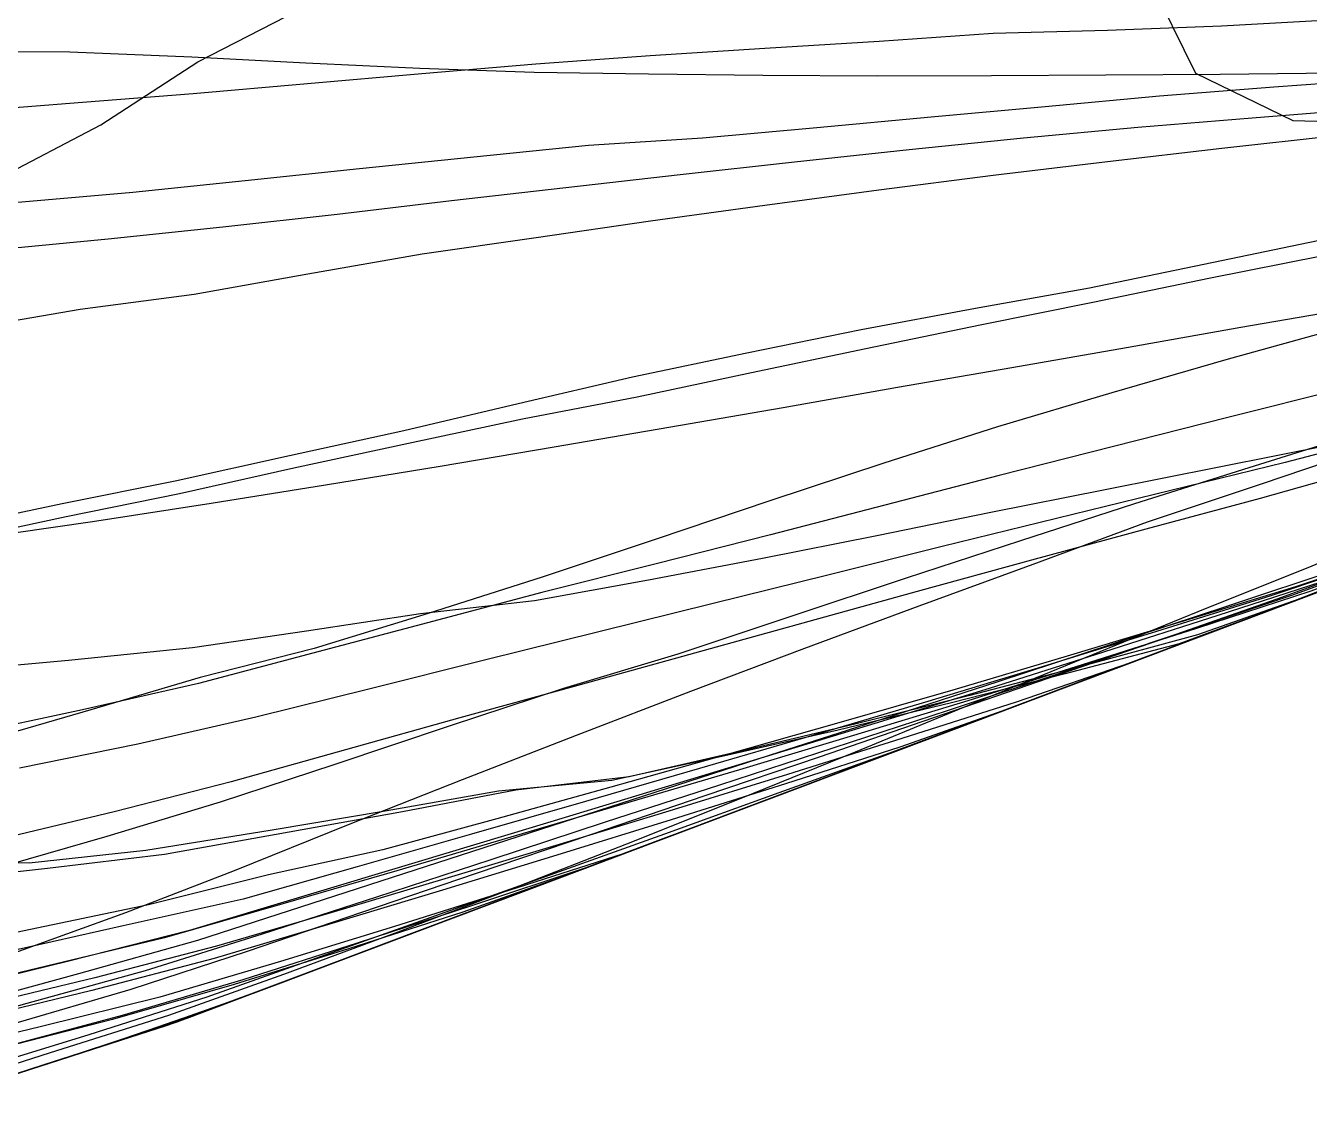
# Model space of a CAD drawing. Header units: metres. Extents: x -15 to 14.9, y 25.7 to 34.3.
# Drawn here: x 11.193 to 13.062, y 28.435 to 30.007 of the extents above; entities that cross this region are included whole.
import ezdxf

# ---------------------------------------------------------------- set-up
doc = ezdxf.new("R2010")
doc.units = ezdxf.units.M
doc.header["$MEASUREMENT"] = 0
doc.layers.add('Layer 01', color=12, linetype='Continuous', true_color=0xc80000)
doc.layers.add('Layer 02', color=192, linetype='Continuous', true_color=0x7d26cd)

msp = doc.modelspace()

# ---------------------------------------------------------------- linework, layer by layer
at = {"layer": 'Layer 01'}
for points in [[(11.1503, 29.783, 2.3676), (11.3026, 29.8624, 2.2956), (11.4435, 29.9544, 2.2262), (11.5913, 30.0298, 2.1403), (11.7373, 30.1188, 2.0508), (11.8821, 30.1939, 1.9607), (12.0244, 30.2824, 1.865), (12.1649, 30.3565, 1.7684), (12.3036, 30.4431, 1.666), (12.4393, 30.5139, 1.5607), (12.5728, 30.5831, 1.4522), (12.7035, 30.6501, 1.3395), (12.8315, 30.7131, 1.2215), (12.9571, 30.7702, 1.0979), (13.0808, 30.8155, 0.9718)], [(12.8275, 30.0772, 1.4137), (12.8957, 29.9379, 1.3744), (13.0374, 29.8689, 1.2867), (13.1959, 29.8644, 1.1871)], [(11.0565, 28.4566, 1.8693), (11.2291, 28.5119, 1.8029), (11.4016, 28.5664, 1.7359), (11.5688, 28.6262, 1.6593), (11.7352, 28.6875, 1.5835), (11.9017, 28.7506, 1.5091), (12.0681, 28.8157, 1.4362), (12.2345, 28.8822, 1.3644), (12.4008, 28.9499, 1.2936), (12.567, 29.0181, 1.2232), (12.7333, 29.0863, 1.1529), (12.8996, 29.154, 1.0821), (13.0659, 29.2204, 1.0103), (13.2286, 29.2883, 0.9325), (13.3893, 29.358, 0.8518), (13.5501, 29.4295, 0.7725), (13.7107, 29.5035, 0.6952), (13.8707, 29.5791, 0.6185)]]:
    msp.add_polyline3d(points, dxfattribs=at)
at = {"layer": 'Layer 02'}
for points in [[(14.8606, 30.0226, 0.0895), (14.7001, 30.0345, 0.1958), (14.5395, 30.0507, 0.3009), (14.379, 30.0514, 0.408), (14.2186, 30.0508, 0.5153), (14.058, 30.0544, 0.622), (13.8974, 30.0539, 0.7285), (13.7368, 30.0479, 0.8352), (13.5761, 30.0416, 0.942), (13.4155, 30.0338, 1.0487), (13.255, 30.0249, 1.1555), (13.0997, 30.0155, 1.2568), (12.9338, 30.006, 1.3545), (12.7678, 30, 1.4521), (12.6016, 29.9955, 1.5493), (12.4352, 29.9837, 1.6463), (12.2688, 29.9738, 1.7434), (12.1023, 29.9629, 1.8404), (11.9359, 29.9506, 1.9374), (11.7696, 29.9368, 2.0343), (11.6033, 29.9224, 2.1312), (11.437, 29.9074, 2.228), (11.2758, 29.8949, 2.3104), (11.1036, 29.8813, 2.3961)], [(14.7783, 30.0128, 0.1464), (14.6177, 30.0134, 0.2528), (14.457, 30.0091, 0.3595), (14.2964, 30.0027, 0.4662), (14.1357, 30, 0.5729), (13.9749, 29.9899, 0.679), (13.8141, 29.9787, 0.7851), (13.6533, 29.9666, 0.8912), (13.4925, 29.954, 0.9972), (13.3317, 29.9416, 1.1032), (13.171, 29.9289, 1.2092), (13.0098, 29.9172, 1.3066), (12.8434, 29.9044, 1.4035), (12.6772, 29.8889, 1.5003), (12.511, 29.8737, 1.5971), (12.3447, 29.858, 1.6938), (12.1785, 29.8433, 1.7906), (12.0121, 29.8324, 1.8874), (11.8456, 29.8155, 1.9836), (11.6791, 29.7983, 2.0796), (11.5126, 29.7808, 2.1756), (11.3489, 29.7641, 2.2648), (11.1764, 29.7489, 2.3499)], [(14.8381, 29.9917, 0.107), (14.6773, 29.9814, 0.2131), (14.5167, 29.96, 0.3175), (14.3561, 29.936, 0.4217), (14.1955, 29.9097, 0.5254), (14.0349, 29.8889, 0.63), (13.8741, 29.8613, 0.7329), (13.7133, 29.8294, 0.8349), (13.5526, 29.7972, 0.9368), (13.392, 29.7628, 1.0381), (13.2314, 29.7276, 1.1392), (13.0739, 29.6936, 1.2344), (12.9078, 29.6593, 1.3264), (12.7418, 29.6247, 1.4183), (12.5756, 29.595, 1.5114), (12.4092, 29.5642, 1.6038), (12.2427, 29.5299, 1.6952), (12.0763, 29.495, 1.7864), (11.9099, 29.4566, 1.8764), (11.7436, 29.417, 1.966), (11.5772, 29.3809, 2.0568), (11.4108, 29.344, 2.1474), (11.2462, 29.3108, 2.2233), (11.0742, 29.2746, 2.3022)], [(14.846, 29.9911, 0.1017), (14.6855, 29.972, 0.2064), (14.5249, 29.9482, 0.3105), (14.3642, 29.9268, 0.415), (14.2034, 29.9053, 0.5193), (14.0427, 29.8723, 0.621), (13.8821, 29.8384, 0.7224), (13.7214, 29.8049, 0.824), (13.5607, 29.7709, 0.9254), (13.4001, 29.7372, 1.0269), (13.2396, 29.7014, 1.1279), (13.0818, 29.6718, 1.2248), (12.9154, 29.6388, 1.3166), (12.7489, 29.6044, 1.4079), (12.5825, 29.5708, 1.4995), (12.416, 29.5366, 1.5909), (12.2495, 29.5017, 1.6822), (12.083, 29.4662, 1.7732), (11.9165, 29.4338, 1.8652), (11.7501, 29.3988, 1.9563), (11.5836, 29.3627, 2.0471), (11.4172, 29.3255, 2.1376), (11.2521, 29.2917, 2.2142), (11.0801, 29.2551, 2.293)], [(14.872, 29.9957, 0.0846), (14.7111, 29.9889, 0.191), (14.5502, 29.9829, 0.2974), (14.3893, 29.9772, 0.4038), (14.2284, 29.9713, 0.5102), (14.0675, 29.9659, 0.6166), (13.9066, 29.9604, 0.723), (13.7457, 29.9551, 0.8294), (13.5849, 29.9495, 0.9358), (13.424, 29.9447, 1.0422), (13.2632, 29.9415, 1.1486), (13.0985, 29.9377, 1.2555), (12.9319, 29.9359, 1.3531), (12.7654, 29.9349, 1.4506), (12.5989, 29.934, 1.5482), (12.4324, 29.9334, 1.6457), (12.2659, 29.9344, 1.7433), (12.0995, 29.9365, 1.841), (11.9331, 29.9386, 1.9386), (11.7669, 29.9444, 2.0362), (11.6009, 29.9521, 2.1339), (11.4349, 29.9608, 2.2315), (11.2575, 29.9684, 2.3228), (11.085, 29.9693, 2.4093)], [(14.8657, 30.0066, 0.0887), (14.7052, 30.0001, 0.1954), (14.5445, 29.9995, 0.3019), (14.3837, 29.9862, 0.4079), (14.2231, 29.9705, 0.5137), (14.0625, 29.9546, 0.6194), (13.9018, 29.9392, 0.7253), (13.7412, 29.9273, 0.8312), (13.5803, 29.9072, 0.936), (13.4195, 29.8866, 1.0407), (13.2587, 29.8659, 1.1454), (13.1007, 29.8466, 1.2464), (12.9343, 29.828, 1.3422), (12.7679, 29.8087, 1.4379), (12.6015, 29.7886, 1.5336), (12.4351, 29.7673, 1.629), (12.2688, 29.7452, 1.7243), (12.1025, 29.7224, 1.8196), (11.9362, 29.6978, 1.9145), (11.77, 29.674, 2.0095), (11.604, 29.6453, 2.1038), (11.4382, 29.6155, 2.1978), (11.2723, 29.5936, 2.2807), (11.1001, 29.5642, 2.3625)], [(14.9098, 30.0052, 0.0596), (14.7492, 30.0021, 0.1661), (14.5885, 30, 0.2728), (14.4277, 29.9971, 0.3792), (14.2669, 29.9841, 0.4852), (14.1061, 29.9712, 0.5912), (13.9454, 29.9577, 0.6972), (13.7847, 29.943, 0.8031), (13.624, 29.9277, 0.9089), (13.4634, 29.9115, 1.0146), (13.3026, 29.9, 1.1205), (13.1417, 29.8851, 1.226), (12.9784, 29.872, 1.322), (12.8119, 29.8587, 1.4185), (12.6454, 29.843, 1.5148), (12.4789, 29.826, 1.6109), (12.3124, 29.8083, 1.7069), (12.1459, 29.7899, 1.8028), (11.9795, 29.771, 1.8986), (11.813, 29.7518, 1.9944), (11.6466, 29.7322, 2.0901), (11.4803, 29.7136, 2.1859), (11.3133, 29.6963, 2.2739), (11.1408, 29.6795, 2.3588)], [(14.8641, 29.9851, 0.0888), (14.7035, 29.9659, 0.1935), (14.5429, 29.9423, 0.2973), (14.3824, 29.9066, 0.3982), (14.222, 29.8682, 0.4985), (14.0616, 29.839, 0.6008), (13.9012, 29.7933, 0.6978), (13.7408, 29.7463, 0.7943), (13.5805, 29.6987, 0.8906), (13.4202, 29.6505, 0.9867), (13.2599, 29.6055, 1.0839), (13.1063, 29.5663, 1.176), (12.9401, 29.5203, 1.2623), (12.774, 29.4724, 1.3478), (12.6079, 29.4227, 1.4324), (12.442, 29.3699, 1.5156), (12.2763, 29.3151, 1.598), (12.1107, 29.2593, 1.6798), (11.945, 29.2041, 1.762), (11.7791, 29.1512, 1.8452), (11.6132, 29.1004, 1.9293), (11.4471, 29.0579, 2.0168), (11.2879, 29.0108, 2.0857), (11.1158, 28.9611, 2.1569)], [(14.9056, 29.977, 0.0581), (14.7448, 29.932, 0.1547), (14.5841, 29.884, 0.2501), (14.4232, 29.8384, 0.3465), (14.2624, 29.7881, 0.4404), (14.1015, 29.7356, 0.5331), (13.9407, 29.6825, 0.6256), (13.7798, 29.63, 0.7183), (13.6189, 29.5771, 0.8109), (13.458, 29.5232, 0.9029), (13.2972, 29.469, 0.9948), (13.1364, 29.414, 1.0862), (12.9735, 29.3634, 1.1683), (12.8073, 29.3107, 1.2506), (12.641, 29.257, 1.3324), (12.4747, 29.2026, 1.4138), (12.3085, 29.1474, 1.4948), (12.1422, 29.092, 1.5757), (11.9759, 29.0419, 1.6594), (11.8094, 28.9871, 1.7401), (11.6429, 28.9315, 1.8203), (11.4764, 28.8765, 1.9009), (11.3112, 28.8264, 1.9736), (11.1388, 28.7769, 2.0444)], [(14.9296, 29.97, 0.0357), (14.7688, 29.9015, 0.1174), (14.608, 29.833, 0.199), (14.4472, 29.7645, 0.2807), (14.2865, 29.696, 0.3623), (14.1258, 29.6276, 0.4439), (13.9652, 29.5591, 0.5254), (13.8046, 29.4907, 0.607), (13.6441, 29.4223, 0.6885), (13.4836, 29.3539, 0.7699), (13.3232, 29.2856, 0.8514), (13.1628, 29.2173, 0.9328), (12.9933, 29.1516, 1.0111), (12.827, 29.089, 1.0857), (12.6608, 29.0263, 1.1604), (12.4945, 28.9637, 1.235), (12.3282, 28.901, 1.3097), (12.162, 28.8384, 1.3843), (11.9958, 28.7758, 1.459), (11.8295, 28.7166, 1.5362), (11.6631, 28.6631, 1.618), (11.4968, 28.6109, 1.7007), (11.3196, 28.5602, 1.7828), (11.1474, 28.5158, 1.8575)], [(14.9178, 29.9819, 0.0514), (14.7572, 29.945, 0.1512), (14.5966, 29.896, 0.246), (14.436, 29.8455, 0.3402), (14.2753, 29.797, 0.4353), (14.1147, 29.7461, 0.5287), (13.9539, 29.6894, 0.6193), (13.7932, 29.6319, 0.7093), (13.6325, 29.5735, 0.7988), (13.4719, 29.5147, 0.8882), (13.3113, 29.4545, 0.9767), (13.1508, 29.3933, 1.0647), (12.9916, 29.3396, 1.1439), (12.8255, 29.284, 1.2239), (12.6593, 29.2225, 1.3), (12.4931, 29.162, 1.3769), (12.3269, 29.1002, 1.4529), (12.1607, 29.0376, 1.5284), (11.9946, 28.9737, 1.603), (11.8286, 28.9091, 1.6771), (11.6626, 28.8434, 1.7505), (11.4967, 28.7766, 1.8231), (11.3382, 28.7153, 1.8868), (11.1668, 28.6531, 1.9489)], [(14.892, 29.954, 0.0549), (14.7311, 29.8854, 0.1365), (14.5703, 29.8169, 0.2182), (14.4094, 29.7484, 0.2999), (14.2486, 29.6798, 0.3815), (14.0877, 29.6113, 0.4632), (13.9269, 29.5428, 0.5449), (13.7661, 29.4743, 0.6265), (13.6053, 29.4058, 0.7082), (13.4445, 29.3373, 0.7898), (13.2837, 29.2688, 0.8715), (13.1216, 29.1999, 0.9535), (12.9552, 29.1372, 1.0282), (12.7888, 29.0745, 1.1029), (12.6223, 29.0118, 1.1776), (12.4558, 28.9497, 1.2528), (12.2893, 28.89, 1.3299), (12.1228, 28.8301, 1.4069), (11.9562, 28.7704, 1.484), (11.7897, 28.7109, 1.5613), (11.6231, 28.6516, 1.6387), (11.4566, 28.5924, 1.7162), (11.285, 28.5378, 1.7875), (11.1126, 28.4849, 1.8557)], [(14.9057, 29.9598, 0.0479), (14.7449, 29.8913, 0.1295), (14.5841, 29.8228, 0.2112), (14.4234, 29.7543, 0.2928), (14.2627, 29.6858, 0.3744), (14.102, 29.6174, 0.456), (13.9413, 29.5489, 0.5376), (13.7807, 29.4805, 0.6191), (13.6201, 29.4121, 0.7006), (13.4596, 29.3437, 0.7821), (13.2991, 29.2753, 0.8636), (13.1387, 29.207, 0.9451), (12.9675, 29.1419, 1.0227), (12.8013, 29.0793, 1.0973), (12.635, 29.0222, 1.1763), (12.4685, 28.969, 1.2583), (12.3022, 28.9167, 1.341), (12.1358, 28.8654, 1.4243), (11.9696, 28.815, 1.5084), (11.8034, 28.765, 1.5927), (11.6372, 28.7156, 1.6774), (11.4711, 28.6668, 1.7625), (11.2939, 28.6206, 1.8454), (11.1218, 28.5796, 1.9225)], [(14.8897, 29.9624, 0.0627), (14.7293, 29.8971, 0.147), (14.569, 29.8259, 0.2262), (14.4086, 29.7501, 0.3019), (14.248, 29.6796, 0.3818), (14.0874, 29.6112, 0.4634), (13.9268, 29.5428, 0.5449), (13.7662, 29.4743, 0.6265), (13.6056, 29.4059, 0.708), (13.445, 29.3375, 0.7895), (13.2844, 29.2691, 0.8711), (13.1263, 29.2017, 0.9514), (12.9647, 29.1408, 1.0239), (12.7984, 29.0782, 1.0986), (12.6322, 29.0156, 1.1732), (12.466, 28.953, 1.2478), (12.2998, 28.8903, 1.3224), (12.1337, 28.8277, 1.397), (11.9676, 28.7652, 1.4716), (11.8015, 28.7026, 1.5462), (11.6356, 28.6401, 1.6207), (11.4697, 28.5776, 1.6951), (11.3047, 28.5212, 1.7623), (11.1323, 28.4657, 1.8285)], [(14.8884, 29.963, 0.064), (14.7278, 29.9032, 0.152), (14.5675, 29.8356, 0.2348), (14.4072, 29.7678, 0.3166), (14.2468, 29.6921, 0.3924), (14.0864, 29.6156, 0.4676), (13.9259, 29.5424, 0.5454), (13.7654, 29.474, 0.6269), (13.6049, 29.4056, 0.7084), (13.4444, 29.3372, 0.7899), (13.2839, 29.2688, 0.8714), (13.1263, 29.2017, 0.9514), (12.9656, 29.1412, 1.0235), (12.7995, 29.0786, 1.0981), (12.6334, 29.016, 1.1727), (12.4673, 28.9534, 1.2473), (12.3012, 28.8909, 1.3218), (12.1352, 28.8283, 1.3964), (11.9692, 28.7658, 1.4709), (11.8033, 28.7033, 1.5454), (11.6375, 28.6408, 1.6198), (11.4717, 28.5784, 1.6942), (11.3091, 28.5226, 1.7606), (11.1368, 28.4672, 1.8268)], [(14.9066, 29.9602, 0.0474), (14.7459, 29.8917, 0.129), (14.5853, 29.8233, 0.2106), (14.4247, 29.7549, 0.2921), (14.2641, 29.6865, 0.3736), (14.1036, 29.6181, 0.4552), (13.9431, 29.5497, 0.5367), (13.7826, 29.4813, 0.6182), (13.6221, 29.413, 0.6996), (13.4618, 29.3446, 0.781), (13.3015, 29.2763, 0.8624), (13.1412, 29.2081, 0.9438), (12.9779, 29.1458, 1.018), (12.8116, 29.0831, 1.0927), (12.6453, 29.0205, 1.1673), (12.4792, 28.9579, 1.2419), (12.3131, 28.8954, 1.3165), (12.1472, 28.8328, 1.391), (11.9813, 28.7704, 1.4654), (11.8156, 28.7079, 1.5398), (11.65, 28.6455, 1.6142), (11.4845, 28.5832, 1.6885), (11.3093, 28.5227, 1.7606), (11.1372, 28.4673, 1.8266)], [(14.8448, 29.9339, 0.0788), (14.6841, 29.8654, 0.1604), (14.5233, 29.7969, 0.242), (14.3626, 29.7284, 0.3237), (14.2018, 29.6599, 0.4053), (14.041, 29.5914, 0.487), (13.8802, 29.5229, 0.5686), (13.7194, 29.4544, 0.6502), (13.5586, 29.3859, 0.7319), (13.3979, 29.3174, 0.8135), (13.2371, 29.2489, 0.8951), (13.0771, 29.1832, 0.9735), (12.9106, 29.1204, 1.0482), (12.7441, 29.0577, 1.123), (12.5776, 28.995, 1.1977), (12.4111, 28.9323, 1.2725), (12.2447, 28.8696, 1.3472), (12.0783, 28.8069, 1.4219), (11.9119, 28.7442, 1.4966), (11.7455, 28.6815, 1.5713), (11.5792, 28.6189, 1.646), (11.4129, 28.5562, 1.7206), (11.2407, 28.5006, 1.7869), (11.0682, 28.445, 1.8531)], [(14.8471, 29.9349, 0.0776), (14.6868, 29.8666, 0.159), (14.5263, 29.7982, 0.2405), (14.3658, 29.7298, 0.322), (14.2053, 29.6614, 0.4035), (14.0449, 29.5931, 0.4849), (13.8846, 29.5248, 0.5664), (13.7243, 29.4565, 0.6477), (13.5642, 29.3882, 0.7291), (13.4041, 29.32, 0.8103), (13.2441, 29.2519, 0.8916), (13.0828, 29.1853, 0.9709), (12.9166, 29.1227, 1.0455), (12.7506, 29.0602, 1.1201), (12.5846, 28.9976, 1.1946), (12.4189, 28.9352, 1.269), (12.2532, 28.8728, 1.3434), (12.0877, 28.8104, 1.4177), (11.9224, 28.7482, 1.4919), (11.7572, 28.6859, 1.566), (11.5923, 28.6238, 1.6401), (11.4275, 28.5617, 1.7141), (11.2452, 28.5021, 1.7852), (11.0737, 28.4468, 1.851)], [(14.8559, 29.9386, 0.0732), (14.6954, 29.8702, 0.1547), (14.5347, 29.8018, 0.2362), (14.3742, 29.7334, 0.3178), (14.2136, 29.665, 0.3993), (14.0531, 29.5966, 0.4808), (13.8927, 29.5282, 0.5623), (13.7323, 29.4599, 0.6437), (13.572, 29.3916, 0.7251), (13.4118, 29.3233, 0.8064), (13.2517, 29.2551, 0.8877), (13.0893, 29.1878, 0.968), (12.9231, 29.1252, 1.0426), (12.757, 29.0626, 1.1172), (12.591, 29, 1.1917), (12.4251, 28.9375, 1.2662), (12.2593, 28.8751, 1.3406), (12.0936, 28.8127, 1.415), (11.9281, 28.7503, 1.4893), (11.7627, 28.688, 1.5636), (11.5975, 28.6258, 1.6378), (11.4324, 28.5636, 1.7119), (11.2501, 28.5036, 1.7833), (11.0785, 28.4484, 1.8491)], [(14.8609, 29.9407, 0.0707), (14.7001, 29.8722, 0.1523), (14.5393, 29.8037, 0.2339), (14.3786, 29.7352, 0.3155), (14.2179, 29.6668, 0.3971), (14.0572, 29.5983, 0.4787), (13.8966, 29.5299, 0.5602), (13.7361, 29.4615, 0.6418), (13.5756, 29.3931, 0.7233), (13.4151, 29.3248, 0.8047), (13.2548, 29.2564, 0.8861), (13.0923, 29.1889, 0.9666), (12.9259, 29.1262, 1.0413), (12.7596, 29.0636, 1.116), (12.5933, 29.0009, 1.1907), (12.4271, 28.9383, 1.2653), (12.261, 28.8757, 1.3399), (12.095, 28.8132, 1.4144), (11.9291, 28.7507, 1.4889), (11.7633, 28.6882, 1.5633), (11.5976, 28.6258, 1.6377), (11.432, 28.5634, 1.7121), (11.2518, 28.5042, 1.7826), (11.0798, 28.4488, 1.8487)], [(14.8711, 29.9475, 0.0673), (14.7103, 29.8862, 0.1545), (14.5494, 29.824, 0.2411), (14.3885, 29.7635, 0.3289), (14.2277, 29.7113, 0.4225), (14.0669, 29.6599, 0.516), (13.9062, 29.6104, 0.6106), (13.7455, 29.5625, 0.7063), (13.585, 29.5161, 0.8028), (13.4246, 29.4717, 0.9004), (13.264, 29.4373, 1.0031), (13.0964, 29.3973, 1.1048), (12.9303, 29.3642, 1.1972), (12.7642, 29.3311, 1.2896), (12.598, 29.2983, 1.3822), (12.4318, 29.2643, 1.4742), (12.2657, 29.2312, 1.5667), (12.0997, 29.1996, 1.6598), (11.9338, 29.1694, 1.7536), (11.7678, 29.1509, 1.8522), (11.6018, 29.1256, 1.947), (11.4358, 29.1014, 2.0421), (11.2555, 29.0825, 2.1343), (11.0838, 29.0673, 2.2211)], [(14.868, 29.9438, 0.067), (14.7071, 29.8752, 0.1487), (14.5463, 29.8067, 0.2304), (14.3855, 29.7382, 0.312), (14.2247, 29.6697, 0.3937), (14.0639, 29.6012, 0.4753), (13.9032, 29.5327, 0.5569), (13.7425, 29.4642, 0.6385), (13.5818, 29.3958, 0.7201), (13.4212, 29.3273, 0.8017), (13.2604, 29.263, 0.8864), (13.0947, 29.2019, 0.9749), (12.9283, 29.1481, 1.0564), (12.7619, 29.0948, 1.1383), (12.5955, 29.0422, 1.2207), (12.4292, 28.9911, 1.3043), (12.263, 28.9406, 1.3882), (12.0967, 28.8901, 1.4722), (11.9304, 28.8398, 1.5563), (11.7642, 28.7896, 1.6405), (11.5979, 28.7396, 1.7248), (11.4317, 28.6897, 1.8092), (11.2559, 28.6451, 1.8882), (11.0838, 28.603, 1.9644)], [(14.8738, 29.9462, 0.0641), (14.713, 29.8777, 0.1457), (14.5522, 29.8092, 0.2274), (14.3914, 29.7407, 0.309), (14.2306, 29.6722, 0.3907), (14.0698, 29.6037, 0.4723), (13.909, 29.5352, 0.5539), (13.7483, 29.4667, 0.6356), (13.5875, 29.3982, 0.7172), (13.4268, 29.3297, 0.7988), (13.2661, 29.2613, 0.8804), (13.1061, 29.1941, 0.9605), (12.9396, 29.1313, 1.0352), (12.7731, 29.0686, 1.11), (12.6066, 29.0059, 1.1847), (12.4401, 28.9432, 1.2595), (12.2736, 28.8805, 1.3342), (12.1072, 28.8178, 1.4089), (11.9408, 28.7551, 1.4836), (11.7745, 28.6924, 1.5583), (11.6081, 28.6298, 1.633), (11.4419, 28.5671, 1.7076), (11.269, 28.5097, 1.776), (11.0964, 28.4541, 1.8423)], [(14.8797, 29.9487, 0.0611), (14.7188, 29.8802, 0.1428), (14.558, 29.8117, 0.2245), (14.3971, 29.7431, 0.3061), (14.2362, 29.6746, 0.3878), (14.0754, 29.6061, 0.4695), (13.9146, 29.5376, 0.5511), (13.7538, 29.4699, 0.6335), (13.5929, 29.4056, 0.7184), (13.432, 29.3419, 0.8038), (13.2712, 29.279, 0.8898), (13.1074, 29.2167, 0.9769), (12.941, 29.1614, 1.0572), (12.7745, 29.1064, 1.1379), (12.6081, 29.0518, 1.2188), (12.4417, 28.9979, 1.3003), (12.2752, 28.9443, 1.3819), (12.1088, 28.8905, 1.4635), (11.9424, 28.8366, 1.545), (11.7759, 28.7828, 1.6266), (11.6095, 28.729, 1.7081), (11.4431, 28.6752, 1.7897), (11.27, 28.6266, 1.8651), (11.0977, 28.5796, 1.9378)], [(14.8674, 29.9435, 0.0673), (14.7072, 29.8752, 0.1487), (14.547, 29.807, 0.23), (14.3868, 29.7387, 0.3114), (14.2266, 29.6705, 0.3927), (14.0665, 29.6023, 0.474), (13.9064, 29.5341, 0.5553), (13.7464, 29.4659, 0.6365), (13.5865, 29.3978, 0.7177), (13.4267, 29.3297, 0.7988), (13.2671, 29.2617, 0.8799), (13.1127, 29.1966, 0.9575), (12.9469, 29.1341, 1.0319), (12.7812, 29.0717, 1.1063), (12.6156, 29.0093, 1.1807), (12.4501, 28.947, 1.255), (12.2848, 28.8847, 1.3292), (12.1197, 28.8225, 1.4033), (11.9548, 28.7604, 1.4773), (11.7901, 28.6983, 1.5513), (11.6256, 28.6363, 1.6251), (11.4613, 28.5745, 1.6989), (11.2855, 28.515, 1.7697), (11.1142, 28.4599, 1.8355)], [(14.7376, 29.9436, 0.1644), (14.5767, 29.9057, 0.2641), (14.4158, 29.8704, 0.3647), (14.2549, 29.8362, 0.4657), (14.094, 29.8017, 0.5665), (13.9332, 29.766, 0.667), (13.7723, 29.7299, 0.7673), (13.6114, 29.6951, 0.868), (13.4505, 29.6615, 0.9691), (13.2896, 29.6284, 1.0704), (13.1288, 29.5962, 1.1719), (12.9618, 29.5673, 1.2655), (12.7953, 29.5379, 1.3585), (12.6287, 29.5088, 1.4516), (12.4622, 29.4803, 1.5448), (12.2957, 29.4507, 1.6377), (12.1291, 29.4217, 1.7308), (11.9626, 29.3933, 1.8241), (11.7962, 29.3653, 1.9175), (11.6297, 29.3379, 2.011), (11.4633, 29.3112, 2.1047), (11.2904, 29.2846, 2.1918), (11.1179, 29.2596, 2.2745)], [(14.8098, 29.9189, 0.0966), (14.6489, 29.8504, 0.1783), (14.488, 29.7819, 0.2599), (14.3272, 29.7133, 0.3416), (14.1664, 29.6448, 0.4233), (14.0055, 29.5763, 0.5049), (13.8447, 29.5078, 0.5866), (13.684, 29.4393, 0.6682), (13.5232, 29.3708, 0.7498), (13.3625, 29.3023, 0.8315), (13.2017, 29.2376, 0.916), (13.0354, 29.1772, 0.9997), (12.8689, 29.121, 1.0794), (12.7024, 29.0653, 1.1596), (12.5359, 29.01, 1.24), (12.3695, 28.9555, 1.321), (12.203, 28.9014, 1.4024), (12.0366, 28.8473, 1.4837), (11.8701, 28.7927, 1.5646), (11.7036, 28.7382, 1.6457), (11.5372, 28.6841, 1.727), (11.3672, 28.6309, 1.807), (11.1949, 28.5834, 1.8793), (11.0226, 28.5354, 1.9512)], [(14.8173, 29.9222, 0.0928), (14.6565, 29.8536, 0.1744), (14.4957, 29.7851, 0.2561), (14.3349, 29.7166, 0.3377), (14.1742, 29.6482, 0.4193), (14.0136, 29.5797, 0.5009), (13.853, 29.5113, 0.5824), (13.6924, 29.4429, 0.6639), (13.5319, 29.3745, 0.7454), (13.3714, 29.3061, 0.8269), (13.2107, 29.2469, 0.9156), (13.0415, 29.1898, 1.0048), (12.8752, 29.1389, 1.0885), (12.709, 29.0888, 1.1727), (12.5428, 29.0397, 1.2577), (12.3768, 28.9922, 1.3438), (12.2107, 28.9451, 1.4302), (12.0447, 28.8985, 1.5169), (11.8788, 28.8523, 1.604), (11.7129, 28.807, 1.6916), (11.5467, 28.7705, 1.7845), (11.372, 28.7272, 1.8743), (11.1999, 28.691, 1.9535), (11.0277, 28.6552, 2.0328)], [(14.8119, 29.9199, 0.0955), (14.6516, 29.8515, 0.1769), (14.4913, 29.7833, 0.2583), (14.3311, 29.715, 0.3396), (14.171, 29.6468, 0.4209), (14.011, 29.5786, 0.5022), (13.8511, 29.5105, 0.5833), (13.6913, 29.4424, 0.6645), (13.5316, 29.3744, 0.7456), (13.372, 29.3064, 0.8266), (13.2125, 29.2384, 0.9076), (13.0375, 29.1682, 0.9913), (12.8721, 29.1072, 1.0665), (12.7063, 29.0632, 1.155), (12.5408, 29.0211, 1.2449), (12.3756, 28.9815, 1.3364), (12.2107, 28.9439, 1.4293), (12.0461, 28.908, 1.5233), (11.8811, 28.8926, 1.6301), (11.7163, 28.8633, 1.7259), (11.5517, 28.8359, 1.8227), (11.3681, 28.8062, 1.927), (11.198, 28.7879, 2.0163), (11.0281, 28.7924, 2.1186)], [(14.82, 29.9233, 0.0914), (14.6592, 29.8548, 0.173), (14.4984, 29.7863, 0.2547), (14.3376, 29.7178, 0.3363), (14.1767, 29.6492, 0.418), (14.0159, 29.5807, 0.4997), (13.8551, 29.5122, 0.5813), (13.6943, 29.4437, 0.663), (13.5335, 29.3752, 0.7446), (13.3728, 29.3067, 0.8262), (13.212, 29.2382, 0.9078), (13.0493, 29.1727, 0.9859), (12.8828, 29.11, 1.0607), (12.7163, 29.0472, 1.1355), (12.5498, 28.9845, 1.2102), (12.3833, 28.9218, 1.285), (12.2168, 28.8591, 1.3597), (12.0503, 28.7964, 1.4344), (11.8839, 28.7337, 1.5092), (11.7175, 28.671, 1.5839), (11.5511, 28.6083, 1.6586), (11.3825, 28.5463, 1.7324), (11.21, 28.4907, 1.7987), (11.0375, 28.4352, 1.8649)], [(14.8338, 29.9292, 0.0844), (14.673, 29.8607, 0.1661), (14.5122, 29.7922, 0.2477), (14.3515, 29.7237, 0.3293), (14.1908, 29.6552, 0.4109), (14.0302, 29.5868, 0.4924), (13.8696, 29.5184, 0.574), (13.709, 29.45, 0.6555), (13.5485, 29.3816, 0.737), (13.3881, 29.3132, 0.8185), (13.2277, 29.2449, 0.8999), (13.0602, 29.1768, 0.9811), (12.8939, 29.1141, 1.0557), (12.7276, 29.0515, 1.1304), (12.5614, 28.9889, 1.205), (12.3952, 28.9263, 1.2796), (12.229, 28.8637, 1.3542), (12.0629, 28.8011, 1.4288), (11.8965, 28.7478, 1.5107), (11.7302, 28.6956, 1.5934), (11.5639, 28.6446, 1.677), (11.3884, 28.5925, 1.7642), (11.2163, 28.55, 1.8402), (11.0441, 28.5083, 1.9168)], [(14.8149, 29.9211, 0.094), (14.6545, 29.8528, 0.1755), (14.4939, 29.7844, 0.257), (14.3334, 29.716, 0.3385), (14.1728, 29.6476, 0.42), (14.0123, 29.5792, 0.5015), (13.8518, 29.5108, 0.583), (13.6913, 29.4424, 0.6645), (13.5308, 29.374, 0.746), (13.3704, 29.3057, 0.8274), (13.21, 29.2374, 0.9089), (13.0526, 29.1739, 0.9845), (12.8863, 29.1113, 1.0591), (12.7201, 29.0487, 1.1337), (12.5539, 28.9861, 1.2084), (12.3878, 28.9235, 1.2829), (12.2218, 28.861, 1.3575), (12.0559, 28.7984, 1.432), (11.89, 28.736, 1.5064), (11.7243, 28.6735, 1.5808), (11.5587, 28.6112, 1.6552), (11.392, 28.5494, 1.7288), (11.2197, 28.4939, 1.7949), (11.0476, 28.4384, 1.861)], [(14.8378, 29.9309, 0.0824), (14.677, 29.8624, 0.164), (14.5161, 29.7938, 0.2457), (14.3553, 29.7253, 0.3273), (14.1946, 29.6568, 0.409), (14.0339, 29.5884, 0.4906), (13.8732, 29.5199, 0.5722), (13.7125, 29.4515, 0.6537), (13.5519, 29.383, 0.7353), (13.3913, 29.3146, 0.8168), (13.2307, 29.2462, 0.8983), (13.0636, 29.1835, 0.9837), (12.8971, 29.1295, 1.0651), (12.7307, 29.0763, 1.1471), (12.5644, 29.0242, 1.2299), (12.3981, 28.9735, 1.3137), (12.2319, 28.9238, 1.3982), (12.0657, 28.8744, 1.483), (11.8995, 28.8254, 1.568), (11.7333, 28.7767, 1.6533), (11.5672, 28.7283, 1.7388), (11.3953, 28.6789, 1.8261), (11.2234, 28.6378, 1.9031), (11.0513, 28.5966, 1.98)], [(14.8387, 29.9313, 0.0819), (14.678, 29.8628, 0.1635), (14.5173, 29.7943, 0.2451), (14.3566, 29.7259, 0.3267), (14.196, 29.6575, 0.4082), (14.0355, 29.5891, 0.4897), (13.875, 29.5207, 0.5712), (13.7146, 29.4523, 0.6527), (13.5542, 29.384, 0.7341), (13.394, 29.3157, 0.8155), (13.2338, 29.2475, 0.8968), (13.0683, 29.1799, 0.9774), (12.9021, 29.1172, 1.0521), (12.7359, 29.0546, 1.1267), (12.5697, 28.992, 1.2013), (12.4037, 28.9295, 1.2758), (12.2377, 28.8669, 1.3503), (12.0717, 28.8044, 1.4248), (11.9059, 28.742, 1.4993), (11.7402, 28.6795, 1.5737), (11.5746, 28.6172, 1.648), (11.3975, 28.5511, 1.7267), (11.2256, 28.4958, 1.7927), (11.0538, 28.4404, 1.8586)], [(14.8387, 29.9313, 0.0819), (14.6781, 29.8629, 0.1634), (14.5177, 29.7945, 0.2449), (14.3573, 29.7262, 0.3263), (14.1971, 29.6579, 0.4077), (14.0369, 29.5897, 0.489), (13.8769, 29.5215, 0.5703), (13.7169, 29.4533, 0.6515), (13.557, 29.3852, 0.7327), (13.3971, 29.3171, 0.8139), (13.2374, 29.249, 0.895), (13.0644, 29.1784, 0.9792), (12.8987, 29.1203, 1.0569), (12.7329, 29.0751, 1.1446), (12.5672, 29.0318, 1.2336), (12.4018, 28.9906, 1.3241), (12.2367, 28.9513, 1.4158), (12.0717, 28.9135, 1.5086), (11.9067, 28.8941, 1.6133), (11.7415, 28.8623, 1.7077), (11.5767, 28.8327, 1.8033), (11.3953, 28.8002, 1.907), (11.2249, 28.78, 1.9953), (11.0546, 28.7609, 2.0842)], [(14.8221, 29.9261, 0.0918), (14.6617, 29.8559, 0.1718), (14.5011, 29.7874, 0.2533), (14.3405, 29.719, 0.3349), (14.1799, 29.6506, 0.4164), (14.0192, 29.5821, 0.498), (13.8586, 29.5137, 0.5795), (13.698, 29.4453, 0.6611), (13.5374, 29.3769, 0.7426), (13.3768, 29.3084, 0.8242), (13.2163, 29.24, 0.9057), (13.0593, 29.1765, 0.9814), (12.8931, 29.1138, 1.0561), (12.7268, 29.0512, 1.1307), (12.5605, 28.9886, 1.2054), (12.3943, 28.9259, 1.28), (12.2282, 28.8634, 1.3546), (12.0621, 28.8008, 1.4292), (11.8961, 28.7382, 1.5037), (11.7301, 28.6757, 1.5782), (11.5643, 28.6132, 1.6527), (11.4006, 28.5521, 1.7255), (11.2282, 28.4966, 1.7917), (11.0558, 28.4411, 1.8579)], [(14.8297, 29.9274, 0.0865), (14.6691, 29.859, 0.168), (14.5085, 29.7906, 0.2495), (14.348, 29.7222, 0.3311), (14.1874, 29.6538, 0.4126), (14.0269, 29.5854, 0.4941), (13.8664, 29.517, 0.5756), (13.706, 29.4487, 0.657), (13.5456, 29.3804, 0.7385), (13.3853, 29.3121, 0.8199), (13.2251, 29.2438, 0.9012), (13.0651, 29.1786, 0.9789), (12.8988, 29.116, 1.0535), (12.7326, 29.0534, 1.1281), (12.5665, 28.9908, 1.2027), (12.4004, 28.9282, 1.2773), (12.2345, 28.8658, 1.3517), (12.0688, 28.8033, 1.4262), (11.9031, 28.7409, 1.5005), (11.7377, 28.6786, 1.5748), (11.5723, 28.6163, 1.6491), (11.4001, 28.552, 1.7257), (11.2281, 28.4966, 1.7917), (11.0561, 28.4412, 1.8577)], [(14.7179, 29.9246, 0.1709), (14.557, 29.8809, 0.2682), (14.3962, 29.8364, 0.365), (14.2353, 29.7921, 0.462), (14.0744, 29.748, 0.5591), (13.9135, 29.7047, 0.6565), (13.7526, 29.6603, 0.7534), (13.5917, 29.6151, 0.85), (13.4309, 29.5692, 0.9462), (13.2701, 29.5233, 1.0425), (13.1095, 29.478, 1.1374), (12.9431, 29.4364, 1.2256), (12.7767, 29.3943, 1.3137), (12.6102, 29.3518, 1.4016), (12.4438, 29.309, 1.4893), (12.2773, 29.2659, 1.5769), (12.1109, 29.2236, 1.6649), (11.9444, 29.1816, 1.753), (11.7778, 29.1377, 1.8401), (11.6113, 29.0935, 1.927), (11.4447, 29.0492, 2.0138), (11.2757, 29.0111, 2.0927), (11.1032, 28.9742, 2.1709)], [(14.7655, 29.9155, 0.1303), (14.6046, 29.8575, 0.2197), (14.4437, 29.799, 0.3088), (14.2827, 29.7413, 0.3983), (14.1218, 29.6847, 0.4887), (13.9609, 29.6296, 0.5799), (13.8, 29.5752, 0.6716), (13.6392, 29.5217, 0.7637), (13.4783, 29.4688, 0.8564), (13.3175, 29.4167, 0.9494), (13.1567, 29.3655, 1.0431), (12.99, 29.3186, 1.1317), (12.8237, 29.2738, 1.2186), (12.6573, 29.2288, 1.3054), (12.4909, 29.1833, 1.392), (12.3245, 29.1372, 1.4781), (12.1581, 29.091, 1.5642), (11.9917, 29.0449, 1.6504), (11.8252, 28.9991, 1.7367), (11.6587, 28.9527, 1.8224), (11.4921, 28.9059, 1.908), (11.3217, 28.8626, 1.9894), (11.1493, 28.8214, 2.0653)], [(14.8017, 29.9305, 0.1115), (14.6408, 29.8745, 0.2021), (14.4798, 29.8176, 0.2922), (14.3189, 29.762, 0.3831), (14.158, 29.7078, 0.4749), (13.9972, 29.6549, 0.5675), (13.8364, 29.6036, 0.6611), (13.6756, 29.5535, 0.7554), (13.5149, 29.5043, 0.8502), (13.3541, 29.4597, 0.9475), (13.1933, 29.4144, 1.044), (13.0264, 29.3711, 1.1374), (12.8599, 29.3304, 1.2261), (12.6935, 29.2894, 1.3146), (12.527, 29.2485, 1.4032), (12.3605, 29.207, 1.4915), (12.194, 29.1658, 1.58), (12.0274, 29.1243, 1.6683), (11.8609, 29.0831, 1.7568), (11.6945, 29.0414, 1.845), (11.528, 29.0003, 1.9334), (11.3563, 28.9607, 2.021), (11.1839, 28.9261, 2.1003)], [(14.7807, 29.92, 0.1212), (14.62, 29.8555, 0.2063), (14.4595, 29.7888, 0.2891), (14.2988, 29.7163, 0.3675), (14.1382, 29.6433, 0.4456), (13.9776, 29.5698, 0.5233), (13.8169, 29.4959, 0.6007), (13.6562, 29.4275, 0.6823), (13.4955, 29.359, 0.7639), (13.3347, 29.2905, 0.8455), (13.174, 29.222, 0.9272), (13.0154, 29.1599, 1.0012), (12.8491, 29.0973, 1.0758), (12.6828, 29.0346, 1.1505), (12.5165, 28.972, 1.2251), (12.3502, 28.9093, 1.2998), (12.1839, 28.8467, 1.3745), (12.0176, 28.784, 1.4491), (11.8514, 28.7214, 1.5238), (11.6852, 28.6588, 1.5984), (11.519, 28.5962, 1.673), (11.3574, 28.5382, 1.7421), (11.185, 28.4827, 1.8083)], [(14.7698, 29.9019, 0.1169), (14.6092, 29.8335, 0.1984), (14.4485, 29.765, 0.28), (14.2878, 29.6965, 0.3616), (14.1271, 29.6281, 0.4432), (13.9664, 29.5596, 0.5248), (13.8057, 29.4912, 0.6064), (13.6451, 29.4227, 0.6879), (13.4846, 29.3544, 0.7695), (13.3241, 29.286, 0.8509), (13.1637, 29.2176, 0.9324), (12.9995, 29.1539, 1.0083), (12.8331, 29.0912, 1.083), (12.6667, 29.0286, 1.1577), (12.5004, 28.9659, 1.2324), (12.3341, 28.9033, 1.307), (12.1679, 28.8407, 1.3817), (12.0018, 28.7781, 1.4562), (11.8357, 28.7155, 1.5308), (11.6698, 28.653, 1.6053), (11.5039, 28.5905, 1.6798), (11.3296, 28.5292, 1.7528), (11.1573, 28.4737, 1.8189)], [(14.7815, 29.9069, 0.111), (14.6207, 29.8384, 0.1926), (14.4599, 29.7699, 0.2742), (14.2991, 29.7014, 0.3559), (14.1384, 29.6329, 0.4375), (13.9777, 29.5644, 0.5191), (13.817, 29.496, 0.6007), (13.6564, 29.4275, 0.6822), (13.4958, 29.3591, 0.7638), (13.3352, 29.2907, 0.8453), (13.1747, 29.2223, 0.9268), (13.0064, 29.1565, 1.0052), (12.84, 29.0938, 1.0799), (12.6736, 29.0312, 1.1546), (12.5073, 28.9685, 1.2293), (12.341, 28.9058, 1.304), (12.1746, 28.8432, 1.3786), (12.0083, 28.7808, 1.4535), (11.8419, 28.7256, 1.534), (11.6754, 28.6713, 1.6152), (11.5091, 28.6177, 1.6968), (11.3338, 28.5657, 1.7781), (11.1615, 28.5199, 1.8517)], [(14.7822, 29.9072, 0.1106), (14.6213, 29.8387, 0.1923), (14.4605, 29.7701, 0.2739), (14.2997, 29.7016, 0.3556), (14.139, 29.6332, 0.4372), (13.9783, 29.5647, 0.5188), (13.8176, 29.4962, 0.6004), (13.657, 29.4278, 0.6819), (13.4964, 29.3594, 0.7635), (13.3357, 29.2936, 0.8471), (13.175, 29.2337, 0.9353), (13.0053, 29.177, 1.0218), (12.8389, 29.1249, 1.1045), (12.6726, 29.0734, 1.1878), (12.5064, 29.0232, 1.272), (12.3402, 28.9741, 1.3569), (12.174, 28.9253, 1.4421), (12.0079, 28.8773, 1.5278), (11.8418, 28.8297, 1.6139), (11.6758, 28.7822, 1.7), (11.5098, 28.7353, 1.7865), (11.3351, 28.6967, 1.8768), (11.1628, 28.6578, 1.9543)], [(14.7682, 29.9013, 0.1177), (14.6078, 29.8329, 0.1991), (14.4472, 29.7645, 0.2807), (14.2866, 29.6961, 0.3622), (14.126, 29.6276, 0.4438), (13.9654, 29.5592, 0.5253), (13.8048, 29.4908, 0.6069), (13.6442, 29.4224, 0.6884), (13.4837, 29.354, 0.7699), (13.3232, 29.2856, 0.8514), (13.1627, 29.2172, 0.9329), (13.003, 29.1552, 1.0067), (12.8367, 29.0926, 1.0814), (12.6704, 29.03, 1.1561), (12.5042, 28.9673, 1.2307), (12.338, 28.9047, 1.3053), (12.1719, 28.8421, 1.3799), (12.0058, 28.7796, 1.4544), (11.8399, 28.7171, 1.5289), (11.6741, 28.6546, 1.6034), (11.5084, 28.5922, 1.6778), (11.3399, 28.5326, 1.7488), (11.1676, 28.4771, 1.815)], [(14.7887, 29.91, 0.1073), (14.6278, 29.8414, 0.189), (14.4669, 29.7729, 0.2707), (14.3061, 29.7043, 0.3523), (14.1452, 29.6358, 0.434), (13.9844, 29.5673, 0.5157), (13.8235, 29.4988, 0.5974), (13.6627, 29.4302, 0.679), (13.5019, 29.3617, 0.7607), (13.341, 29.2965, 0.8449), (13.1801, 29.2322, 0.9299), (13.0141, 29.1718, 1.0113), (12.8476, 29.114, 1.0898), (12.6811, 29.0565, 1.1685), (12.5146, 28.9991, 1.2474), (12.3481, 28.9422, 1.3266), (12.1816, 28.8856, 1.406), (12.0151, 28.829, 1.4855), (11.8486, 28.7727, 1.5652), (11.682, 28.716, 1.6446), (11.5155, 28.6589, 1.7237), (11.3464, 28.604, 1.7995), (11.1741, 28.5531, 1.8692)], [(14.7418, 29.89, 0.1311), (14.5811, 29.8215, 0.2127), (14.4203, 29.753, 0.2943), (14.2596, 29.6845, 0.3759), (14.0989, 29.6161, 0.4575), (13.9383, 29.5476, 0.5391), (13.7777, 29.4792, 0.6206), (13.6172, 29.4108, 0.7021), (13.4567, 29.3424, 0.7836), (13.2962, 29.2741, 0.8651), (13.1358, 29.2057, 0.9466), (12.9641, 29.1406, 1.0242), (12.7979, 29.078, 1.0988), (12.6317, 29.0154, 1.1735), (12.4654, 28.9566, 1.2511), (12.2989, 28.9033, 1.3331), (12.1326, 28.8508, 1.4156), (11.9662, 28.7991, 1.4987), (11.8, 28.7484, 1.5824), (11.6337, 28.6983, 1.6666), (11.4676, 28.6489, 1.7514), (11.2892, 28.6021, 1.8341), (11.1172, 28.5607, 1.9109)], [(14.739, 29.8888, 0.1325), (14.5784, 29.8204, 0.2141), (14.4177, 29.7519, 0.2957), (14.2569, 29.6834, 0.3773), (14.0962, 29.6149, 0.4589), (13.9355, 29.5465, 0.5405), (13.7749, 29.478, 0.6221), (13.6142, 29.4096, 0.7036), (13.4536, 29.3411, 0.7852), (13.293, 29.2727, 0.8667), (13.1325, 29.2043, 0.9482), (12.9688, 29.1424, 1.0221), (12.8023, 29.0797, 1.0968), (12.6359, 29.017, 1.1715), (12.4696, 28.9543, 1.2462), (12.3032, 28.8916, 1.3209), (12.137, 28.829, 1.3955), (11.9708, 28.7664, 1.4702), (11.8047, 28.7038, 1.5447), (11.6387, 28.6413, 1.6193), (11.4727, 28.5788, 1.6938), (11.3, 28.5197, 1.7641), (11.1276, 28.4642, 1.8303)], [(14.7505, 29.8937, 0.1267), (14.5898, 29.8252, 0.2083), (14.4289, 29.7567, 0.29), (14.2681, 29.6882, 0.3716), (14.1073, 29.6197, 0.4533), (13.9465, 29.5511, 0.5349), (13.7857, 29.4826, 0.6166), (13.6249, 29.4141, 0.6982), (13.4642, 29.3457, 0.7798), (13.3035, 29.2772, 0.8614), (13.1429, 29.2088, 0.943), (12.9765, 29.1453, 1.0186), (12.81, 29.0825, 1.0934), (12.6435, 29.0198, 1.1681), (12.477, 28.9571, 1.2429), (12.3106, 28.8944, 1.3176), (12.1441, 28.8317, 1.3923), (11.9777, 28.769, 1.467), (11.8113, 28.7063, 1.5417), (11.645, 28.6437, 1.6164), (11.4787, 28.581, 1.6911), (11.3054, 28.5214, 1.7621), (11.1329, 28.4659, 1.8283)]]:
    msp.add_polyline3d(points, dxfattribs=at)

doc.saveas('drawing.dxf')
